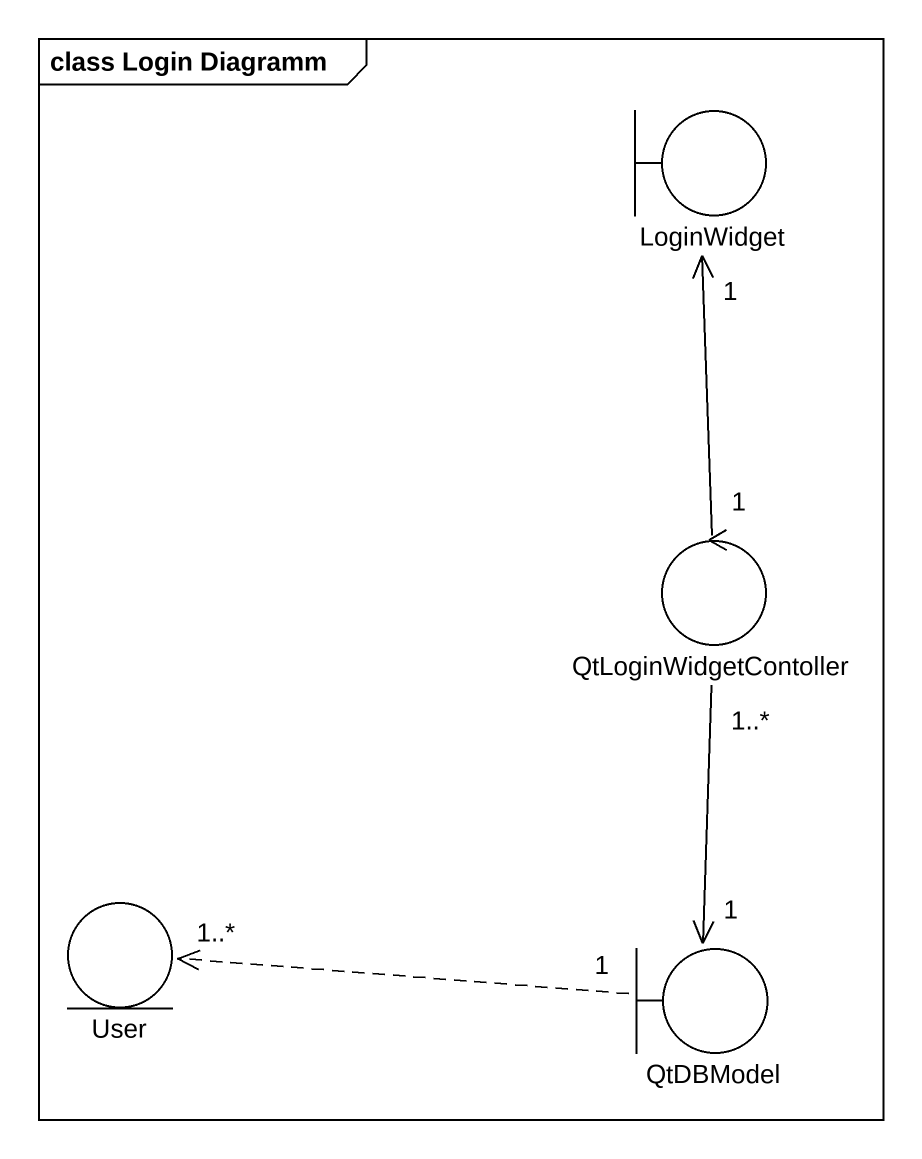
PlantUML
@startuml
mainframe class Login Diagramm
boundary LoginWidget
control QtLoginWidgetContoller
entity User
boundary QtDBModel
QtLoginWidgetContoller "1" -up-> "1" LoginWidget
QtLoginWidgetContoller "1..*" --> "1" QtDBModel
QtDBModel "1" .left.> "1..*" User
@enduml
